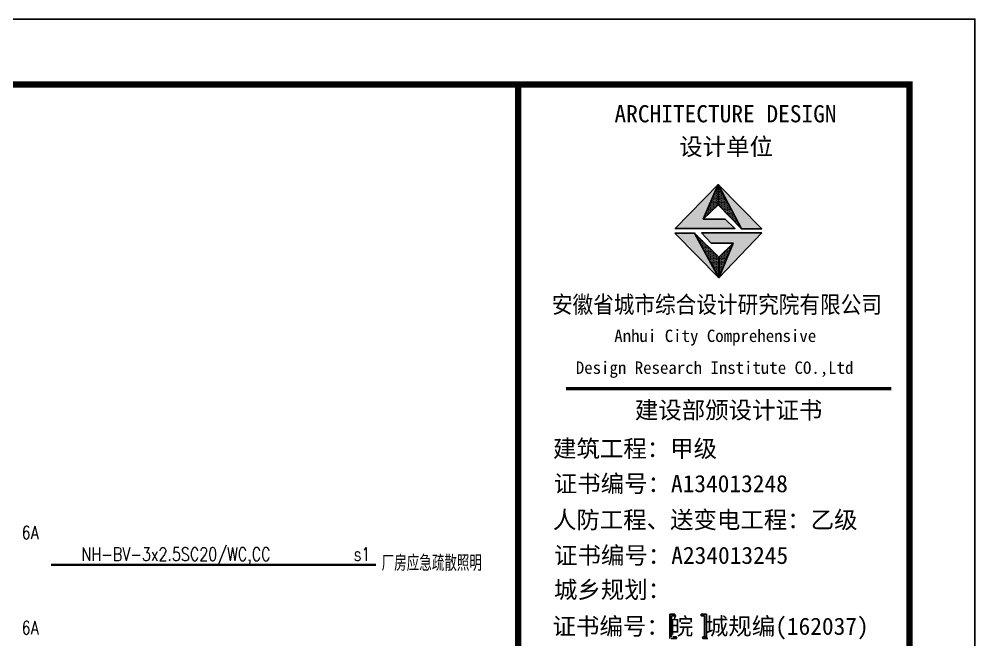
# Model space of a CAD drawing. Extents: x 1060579 to 1383165, y 581819 to 1037910.
# Drawn here: x 1280879 to 1295505, y 815919 to 825419 of the extents above; entities that cross this region are included whole.
import ezdxf

# ---------------------------------------------------------------- set-up
doc = ezdxf.new("R2010")
doc.units = 0
doc.header["$LTSCALE"] = 1000
doc.header["$MEASUREMENT"] = 0
for name, color, linetype in [('PUB_TITLE', 4, 'Continuous'), ('图框', 7, 'Continuous'), ('数字', 3, 'Continuous'), ('文字', 6, 'Continuous')]:
    doc.layers.add(name, color=color, linetype=linetype)
doc.layers.add('照明线路', color=1, linetype='Continuous', lineweight=50)
doc.styles.add('_TEL_DIM', font='SIMPLEX', dxfattribs={"width": 0.8, "height": 3.5, "bigfont": 'HZTXT'})
doc.styles.add('黑体', font='simhei.ttf')

# ---------------------------------------------------------------- blocks, each defined once
blk = doc.blocks.new('A$C31D40216')
at = {"layer": '图框'}
for color, points in [(1, [(4320, 56910), (4662, 57702), (3677, 56690), (5048, 56690), (4820, 56910)]), (1, [(5199, 56686), (5664, 56686), (4662, 57702)]), (1, [(4121, 56588), (3666, 56588), (4675, 55563)]), (1, [(4278, 56591), (4502, 56356), (5009, 56356), (4675, 55563), (5664, 56591)]), (4, [(3593, 47804), (3669, 47804), (3669, 47842), (3634, 47842), (3551, 47842), (3551, 47284), (3634, 47284), (3669, 47284), (3669, 47322), (3593, 47322)]), (4, [(4350, 47322), (4273, 47322), (4273, 47284), (4309, 47284), (4391, 47284), (4391, 47842), (4309, 47842), (4273, 47842), (4273, 47804), (4350, 47804)])]:
    blk.add_hatch(color=color, dxfattribs=at).paths.add_polyline_path(points)
h = blk.add_hatch(dxfattribs=at)
h.set_pattern_fill('DOTS', color=256, scale=450, style=0)
h.set_pattern_definition([(0, (-3414382.68, 1349276.69), (14.0625, 28.125), [0, -28.125])])
h.paths.add_polyline_path([(4675, 55563), (4675, 56036), (4121, 56588)])
h.paths.add_polyline_path([(5009, 56356), (4675, 56036), (4675, 55563)])
h.paths.add_polyline_path([(4662, 57702), (4662, 57236), (5199, 56686)])
h.paths.add_polyline_path([(4662, 57236), (4662, 57702), (4320, 56910)])
for p, q in [((4320, 56910), (4662, 57702)), ((4662, 57702), (5199, 56686)), ((4675, 55563), (3666, 56588)), ((3666, 56588), (4121, 56588)), ((4675, 55563), (3666, 56588)), ((3666, 56588), (4121, 56588)), ((3666, 56588), (4121, 56588)), ((4675, 56036), (4121, 56588)), ((4278, 56591), (5664, 56591)), ((4502, 56356), (4278, 56591)), ((5664, 56591), (4675, 55563)), ((5009, 56356), (4502, 56356)), ((4675, 56036), (5009, 56356)), ((5009, 56356), (4675, 55563)), ((4675, 55563), (4675, 56036)), ((4675, 55563), (4675, 56036)), ((4675, 55563), (4675, 56036))]:
    blk.add_line(p, q, dxfattribs=at)
at = {"layer": '图框', "color": 1}
for p, q in [((4675, 55563), (3666, 56588)), ((4121, 56588), (4675, 55563))]:
    blk.add_line(p, q, dxfattribs=at)
at = {"layer": '图框', "color": 4}
for p, q in [((3551, 47842), (3634, 47842)), ((3551, 47842), (3551, 47284)), ((3634, 47842), (3669, 47842)), ((3669, 47842), (3669, 47804)), ((4309, 47842), (4273, 47842)), ((4273, 47842), (4273, 47804)), ((4391, 47842), (4309, 47842)), ((4391, 47842), (4391, 47284)), ((3669, 47804), (3593, 47804)), ((3593, 47804), (3593, 47322)), ((4273, 47804), (4350, 47804)), ((4350, 47804), (4350, 47322)), ((3586, 47284), (3668, 47284)), ((3704, 47322), (3627, 47322)), ((3668, 47284), (3704, 47284)), ((3704, 47284), (3704, 47322)), ((4308, 47284), (4308, 47322)), ((4308, 47322), (4385, 47322)), ((4343, 47284), (4308, 47284)), ((4426, 47284), (4343, 47284))]:
    blk.add_line(p, q, dxfattribs=at)
for points, const_width in [([(74, 60000), (74, 0)], 148), ([(1167, 53016), (8637, 53016)], 74.7)]:
    blk.add_lwpolyline(points, dxfattribs=dict(at, const_width=const_width))
at = {"layer": '图框'}
for points in [[(4820, 56910), (4320, 56910), (4662, 57236), (5199, 56686), (5664, 56686), (4662, 57702), (3677, 56690), (5048, 56690), (4820, 56910)], [(4662, 57702), (4662, 57236)]]:
    blk.add_lwpolyline(points, dxfattribs=at)
at = {"layer": '图框', "color": 4, "style": '黑体'}
for s, height, p in [('ARCHITECTURE DESIGN', 394.42, (2282, 59130)), ('设计单位', 394.4, (3769, 58375)), ('Anhui City Comprehensive ', 283.86, (2278, 54088)), (' Design Research Institute CO.,Ltd', 283.86, (1202, 53357)), ('建设部颁设计证书', 394.4, (2750, 52328)), (' 建筑工程：甲级', 394.4, (603, 51444)), ('证书编号：A134013248', 394.42, (889, 50640)), ('人防工程、送变电工程：乙级', 394.42, (868, 49810)), ('证书编号：A234013245', 394.42, (896, 48994)), ('城乡规划：', 394.4, (893, 48206)), ('证书编号：皖 城规编(162037)', 394.42, (861, 47366))]:
    blk.add_text(s, height=height, dxfattribs=at).set_placement(p)
at = {"layer": '图框', "color": 4, "style": '黑体', "width": 0.88}
blk.add_text('安徽省城市综合设计研究院有限公司', height=394.42, dxfattribs=at).set_placement((846, 54751))

msp = doc.modelspace()

# ---------------------------------------------------------------- linework, layer by layer
at = {"layer": 'PUB_TITLE'}
msp.add_lwpolyline([(1236105, 783419), (1295505, 783419), (1295505, 825419), (1236105, 825419)], close=True, dxfattribs=at)
at = {"layer": 'PUB_TITLE', "const_width": 100}
msp.add_lwpolyline([(1238605, 784419), (1294505, 784419), (1294505, 824419), (1238605, 824419)], close=True, dxfattribs=at)
at = {"layer": '照明线路', "linetype": 'ByBlock', "const_width": 36}
msp.add_lwpolyline([(1281366, 817067), (1286342, 817067)], dxfattribs=at)

# ---------------------------------------------------------------- block references
at = {"xscale": 0.6666666666666666, "yscale": 0.6666666666666666, "zscale": 0.6666666666666666}
msp.add_blockref('A$C31D40216', (1288468, 784419), dxfattribs=at)

# ---------------------------------------------------------------- texts
at = {"layer": '数字', "linetype": 'ByBlock', "style": '_TEL_DIM', "width": 0.8}
for s, p in [('6A', (1280918, 817461)), ('NH-BV-3x2.5SC20/WC,CC', (1281833, 817131)), ('s1', (1286000, 817131)), ('6A', (1280918, 816004))]:
    msp.add_text(s, height=200, dxfattribs=at).set_placement(p)
at = {"layer": '文字', "linetype": 'ByBlock', "style": '_TEL_DIM', "width": 0.8}
msp.add_text('厂房应急疏散照明', height=240, dxfattribs=at).set_placement((1286426, 816975))

doc.saveas('drawing.dxf')
